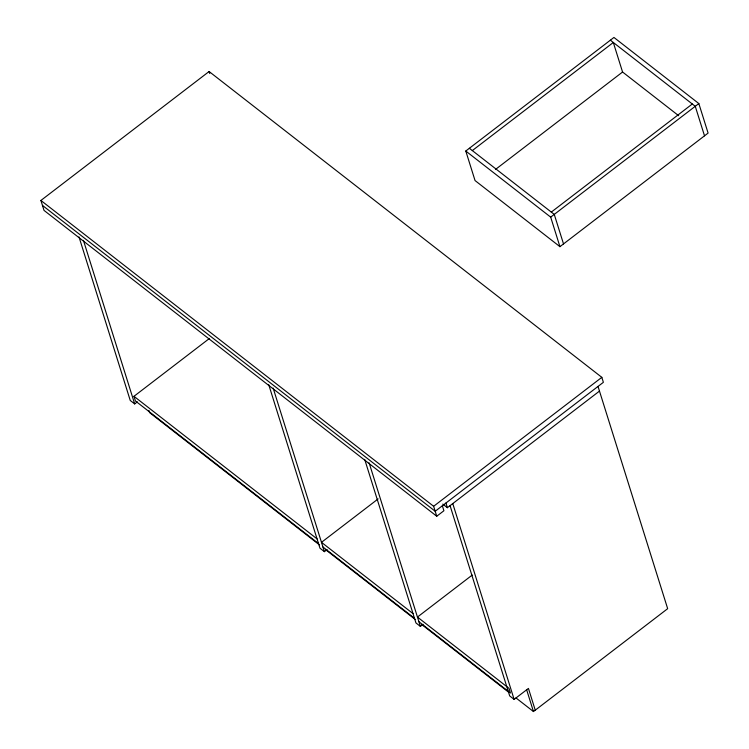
<?xml version="1.0" encoding="UTF-8"?>
<svg xmlns="http://www.w3.org/2000/svg" width="749" height="749" viewBox="0 0 749 749"><rect width="100%" height="100%" fill="white"/><g stroke="black" fill="none" stroke-linecap="round" stroke-linejoin="round"><path stroke-width="1.12" d="M442.35 505.772L443.914 510.743L436.751 516.23L44.022 210.403L40.905 200.46L209.102 71.52L601.831 377.346L603.385 382.318L435.197 511.258L42.468 205.432M318.512 543.549L135.438 400.977L133.977 396.315L209.196 338.651M79.001 236.918L130.251 400.472L134.68 403.917L137.367 401.857M465.784 151.026L613.946 37.45L698.836 103.559L708.095 133.088L559.934 246.664L475.044 180.556L465.784 151.026L550.684 217.135L559.934 246.664M472.319 150.586L613.319 42.496L622.569 72.026L495.492 169.443M551.311 212.089L692.31 103.999M550.684 217.135L698.836 103.559M378.133 498.909L321.48 542.332L413.017 613.609M268.722 384.649L319.973 548.212L324.401 551.657L327.088 549.597M436.751 516.23L433.634 506.287L601.831 377.346M442.781 504.096L447.387 507.691L599.481 391.1M472.235 575.063L417.446 617.064L508.992 688.34L510.453 693.003L418.906 621.726M364.688 459.38L415.938 622.934L420.376 626.389L423.054 624.329M450.074 505.687L509.695 695.943L514.123 699.397L528.438 688.425L535.254 710.174M515.939 697.899L533.466 711.55L667.668 608.675L598.02 386.437M610.369 40.193L695.259 106.302L704.519 135.831M622.391 71.876L678.678 115.711M469.37 148.283L554.26 214.392L563.52 243.921M40.905 200.46L433.634 506.287M133.977 396.315L317.052 538.887M322.941 546.995L414.478 618.271M319.383 544.841L149.594 412.624L148.92 410.452M325.843 549.869L415.358 619.573M421.818 624.6L508.552 692.151M526.65 689.792L533.466 711.55M452.761 503.571L514.123 699.397M445.927 503.028L447.387 507.691M369.117 462.835L420.376 626.389M209.102 71.52L209.729 73.514M273.151 388.104L324.401 551.657M83.429 240.363L134.68 403.917"/></g></svg>
